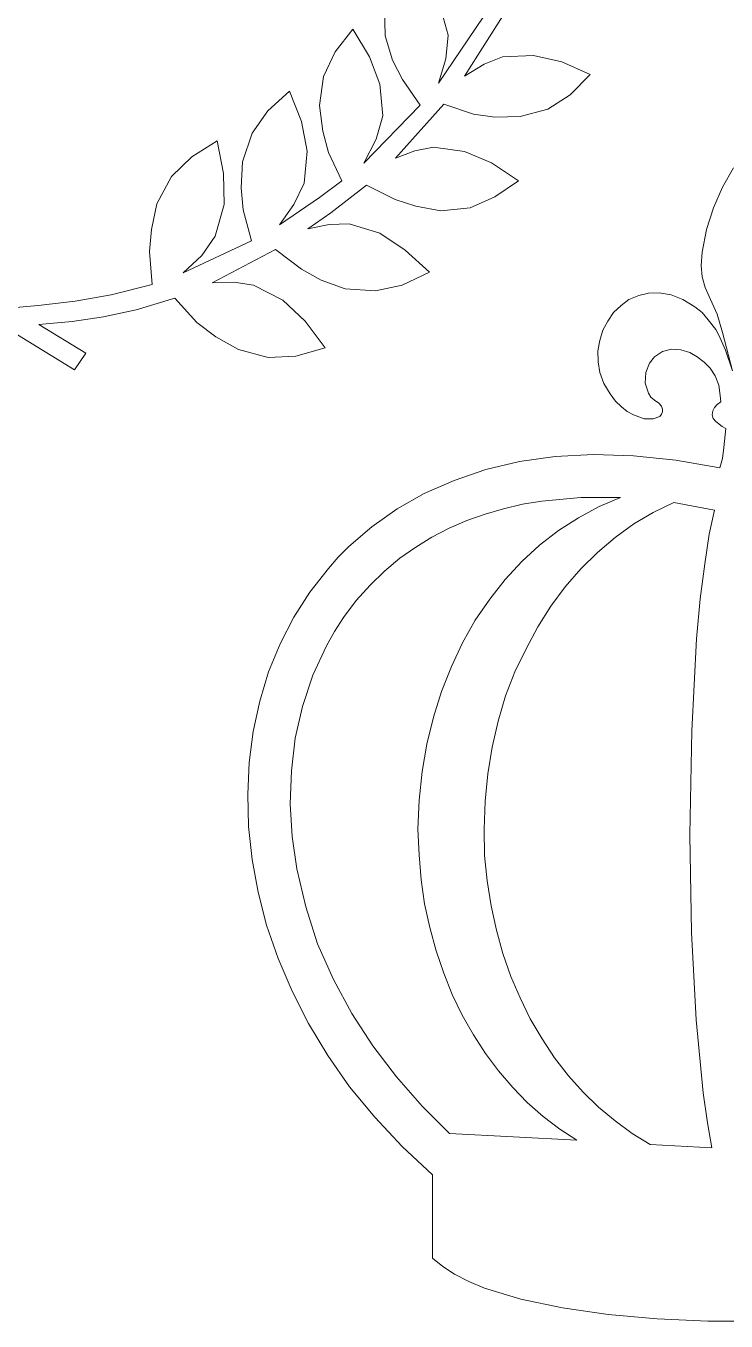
# Model space of a CAD drawing. Header units: inches. Extents: x -3.38 to 2.4, y -4.28 to 3.37.
# Drawn here: x -1.411 to -0.663, y -4.283 to -2.9 of the extents above; entities that cross this region are included whole.
import ezdxf

# ---------------------------------------------------------------- set-up
doc = ezdxf.new("R2010")
doc.units = ezdxf.units.IN
doc.header["$MEASUREMENT"] = 0
doc.layers.add('Katman 1', color=7, linetype='Continuous')

msp = doc.modelspace()

# ---------------------------------------------------------------- linework, layer by layer
at = {"layer": 'Katman 1', "color": 250, "lineweight": 9}
for points in [[(-1.0271, -2.9103), (-1.0271, -2.9103), (-1.0277, -2.8799), (-1.0277, -2.8799)], [(-0.97, -2.961), (-0.97, -2.961), (-0.9224, -2.8903), (-0.9224, -2.8903)], [(-0.9686, -2.8777), (-0.9686, -2.8777), (-0.9597, -2.9096), (-0.9597, -2.9096)], [(-0.8988, -2.8851), (-0.8988, -2.8851), (-0.9422, -2.9534), (-0.9422, -2.9534)], [(-1.0804, -2.9274), (-1.0804, -2.9274), (-1.0615, -2.9033), (-1.0615, -2.9033)], [(-1.0615, -2.9033), (-1.0615, -2.9033), (-1.0437, -2.9327), (-1.0437, -2.9327)], [(-1.0191, -2.9365), (-1.0191, -2.9365), (-1.0271, -2.9103), (-1.0271, -2.9103)], [(-0.9597, -2.9096), (-0.9597, -2.9096), (-0.9622, -2.9351), (-0.9622, -2.9351)], [(-1.0929, -2.9537), (-1.0929, -2.9537), (-1.0804, -2.9274), (-1.0804, -2.9274)], [(-1.0437, -2.9327), (-1.0437, -2.9327), (-1.0329, -2.9621), (-1.0329, -2.9621)], [(-0.9215, -2.9407), (-0.9215, -2.9407), (-0.9017, -2.9327), (-0.9017, -2.9327)], [(-0.9017, -2.9327), (-0.9017, -2.9327), (-0.8686, -2.9313), (-0.8686, -2.9313)], [(-0.8686, -2.9313), (-0.8686, -2.9313), (-0.8384, -2.9383), (-0.8384, -2.9383)], [(-1.0086, -2.9572), (-1.0086, -2.9572), (-1.0191, -2.9365), (-1.0191, -2.9365)], [(-0.9622, -2.9351), (-0.9622, -2.9351), (-0.97, -2.961), (-0.97, -2.961)], [(-0.9422, -2.9534), (-0.9422, -2.9534), (-0.9215, -2.9407), (-0.9215, -2.9407)], [(-0.8384, -2.9383), (-0.8384, -2.9383), (-0.8079, -2.9516), (-0.8079, -2.9516)], [(-1.0971, -2.9848), (-1.0971, -2.9848), (-1.0929, -2.9537), (-1.0929, -2.9537)], [(-0.9897, -2.9845), (-0.9897, -2.9845), (-1.0086, -2.9572), (-1.0086, -2.9572)], [(-0.8079, -2.9516), (-0.8079, -2.9516), (-0.8293, -2.9733), (-0.8293, -2.9733)], [(-1.1524, -2.9904), (-1.1524, -2.9904), (-1.1293, -2.9694), (-1.1293, -2.9694)], [(-1.1293, -2.9694), (-1.1293, -2.9694), (-1.1166, -3.002), (-1.1166, -3.002)], [(-1.0329, -2.9621), (-1.0329, -2.9621), (-1.0297, -2.9957), (-1.0297, -2.9957)], [(-0.8293, -2.9733), (-0.8293, -2.9733), (-0.8533, -2.9887), (-0.8533, -2.9887)], [(-1.0937, -3.0121), (-1.0937, -3.0121), (-1.0971, -2.9848), (-1.0971, -2.9848)], [(-1.05, -3.0464), (-1.05, -3.0464), (-0.9897, -2.9845), (-0.9897, -2.9845)], [(-0.9644, -2.9834), (-0.9644, -2.9834), (-1.016, -3.0412), (-1.016, -3.0412)], [(-0.9328, -2.9939), (-0.9328, -2.9939), (-0.9644, -2.9834), (-0.9644, -2.9834)], [(-1.1693, -3.0142), (-1.1693, -3.0142), (-1.1524, -2.9904), (-1.1524, -2.9904)], [(-1.1166, -3.002), (-1.1166, -3.002), (-1.1106, -3.0335), (-1.1106, -3.0335)], [(-1.0297, -2.9957), (-1.0297, -2.9957), (-1.0369, -3.0209), (-1.0369, -3.0209)], [(-0.91, -2.9971), (-0.91, -2.9971), (-0.9328, -2.9939), (-0.9328, -2.9939)], [(-0.8828, -2.9967), (-0.8828, -2.9967), (-0.91, -2.9971), (-0.91, -2.9971)], [(-0.8533, -2.9887), (-0.8533, -2.9887), (-0.8828, -2.9967), (-0.8828, -2.9967)], [(-1.1797, -3.045), (-1.1797, -3.045), (-1.1693, -3.0142), (-1.1693, -3.0142)], [(-1.0875, -3.0349), (-1.0875, -3.0349), (-1.0937, -3.0121), (-1.0937, -3.0121)], [(-1.2337, -3.0398), (-1.2337, -3.0398), (-1.2066, -3.0226), (-1.2066, -3.0226)], [(-1.2066, -3.0226), (-1.2066, -3.0226), (-1.2, -3.0576), (-1.2, -3.0576)], [(-1.0369, -3.0209), (-1.0369, -3.0209), (-1.05, -3.0464), (-1.05, -3.0464)], [(-0.9953, -3.0331), (-0.9953, -3.0331), (-0.9755, -3.0293), (-0.9755, -3.0293)], [(-0.9755, -3.0293), (-0.9755, -3.0293), (-0.9422, -3.0339), (-0.9422, -3.0339)], [(-1.2555, -3.0608), (-1.2555, -3.0608), (-1.2337, -3.0398), (-1.2337, -3.0398)], [(-1.1106, -3.0335), (-1.1106, -3.0335), (-1.1137, -3.0678), (-1.1137, -3.0678)], [(-1.0733, -3.0653), (-1.0733, -3.0653), (-1.0875, -3.0349), (-1.0875, -3.0349)], [(-1.016, -3.0412), (-1.016, -3.0412), (-0.9953, -3.0331), (-0.9953, -3.0331)], [(-0.9422, -3.0339), (-0.9422, -3.0339), (-0.9135, -3.0461), (-0.9135, -3.0461)], [(-1.1809, -3.0727), (-1.1809, -3.0727), (-1.1797, -3.045), (-1.1797, -3.045)], [(-0.9135, -3.0461), (-0.9135, -3.0461), (-0.8848, -3.0653), (-0.8848, -3.0653)], [(-0.6666, -3.072), (-0.6666, -3.072), (-0.6551, -3.0513), (-0.6551, -3.0513)], [(-1.2709, -3.0898), (-1.2709, -3.0898), (-1.2555, -3.0608), (-1.2555, -3.0608)], [(-1.2, -3.0576), (-1.2, -3.0576), (-1.1993, -3.0905), (-1.1993, -3.0905)], [(-1.1137, -3.0678), (-1.1137, -3.0678), (-1.1246, -3.0905), (-1.1246, -3.0905)], [(-1.0971, -3.0832), (-1.0971, -3.0832), (-1.0733, -3.0653), (-1.0733, -3.0653)], [(-1.0471, -3.0699), (-1.0471, -3.0699), (-1.0851, -3.0996), (-1.0851, -3.0996)], [(-1.0166, -3.0853), (-1.0166, -3.0853), (-1.0471, -3.0699), (-1.0471, -3.0699)], [(-0.8848, -3.0653), (-0.8848, -3.0653), (-0.91, -3.0825), (-0.91, -3.0825)], [(-1.1789, -3.0961), (-1.1789, -3.0961), (-1.1809, -3.0727), (-1.1809, -3.0727)], [(-1.14, -3.1122), (-1.14, -3.1122), (-1.0971, -3.0832), (-1.0971, -3.0832)], [(-0.91, -3.0825), (-0.91, -3.0825), (-0.9362, -3.094), (-0.9362, -3.094)], [(-0.6764, -3.094), (-0.6764, -3.094), (-0.6666, -3.072), (-0.6666, -3.072)], [(-1.2766, -3.1171), (-1.2766, -3.1171), (-1.2709, -3.0898), (-1.2709, -3.0898)], [(-1.1993, -3.0905), (-1.1993, -3.0905), (-1.2086, -3.1245), (-1.2086, -3.1245)], [(-1.17, -3.1294), (-1.17, -3.1294), (-1.1789, -3.0961), (-1.1789, -3.0961)], [(-1.1246, -3.0905), (-1.1246, -3.0905), (-1.14, -3.1122), (-1.14, -3.1122)], [(-0.9944, -3.0923), (-0.9944, -3.0923), (-1.0166, -3.0853), (-1.0166, -3.0853)], [(-0.9677, -3.0972), (-0.9677, -3.0972), (-0.9944, -3.0923), (-0.9944, -3.0923)], [(-0.9362, -3.094), (-0.9362, -3.094), (-0.9677, -3.0972), (-0.9677, -3.0972)], [(-0.6837, -3.1171), (-0.6837, -3.1171), (-0.6764, -3.094), (-0.6764, -3.094)], [(-1.0851, -3.0996), (-1.0851, -3.0996), (-1.1097, -3.1164), (-1.1097, -3.1164)], [(-1.1097, -3.1164), (-1.1097, -3.1164), (-1.0869, -3.1119), (-1.0869, -3.1119)], [(-1.0869, -3.1119), (-1.0869, -3.1119), (-1.0655, -3.1112), (-1.0655, -3.1112)], [(-1.0655, -3.1112), (-1.0655, -3.1112), (-1.0329, -3.1213), (-1.0329, -3.1213)], [(-1.2789, -3.1409), (-1.2789, -3.1409), (-1.2766, -3.1171), (-1.2766, -3.1171)], [(-1.2086, -3.1245), (-1.2086, -3.1245), (-1.2231, -3.1451), (-1.2231, -3.1451)], [(-1.0329, -3.1213), (-1.0329, -3.1213), (-1.0057, -3.1392), (-1.0057, -3.1392)], [(-0.6884, -3.1413), (-0.6884, -3.1413), (-0.6837, -3.1171), (-0.6837, -3.1171)], [(-1.2429, -3.1636), (-1.2429, -3.1636), (-1.17, -3.1294), (-1.17, -3.1294)], [(-1.1444, -3.1388), (-1.1444, -3.1388), (-1.212, -3.1742), (-1.212, -3.1742)], [(-1.1166, -3.1598), (-1.1166, -3.1598), (-1.1444, -3.1388), (-1.1444, -3.1388)], [(-1.0057, -3.1392), (-1.0057, -3.1392), (-0.9797, -3.163), (-0.9797, -3.163)], [(-1.2762, -3.1759), (-1.2762, -3.1759), (-1.2789, -3.1409), (-1.2789, -3.1409)], [(-1.2231, -3.1451), (-1.2231, -3.1451), (-1.2429, -3.1636), (-1.2429, -3.1636)], [(-0.6893, -3.1556), (-0.6893, -3.1556), (-0.6884, -3.1413), (-0.6884, -3.1413)], [(-1.0955, -3.1714), (-1.0955, -3.1714), (-1.1166, -3.1598), (-1.1166, -3.1598)], [(-0.9797, -3.163), (-0.9797, -3.163), (-1.0088, -3.1766), (-1.0088, -3.1766)], [(-0.6884, -3.1679), (-0.6884, -3.1679), (-0.6893, -3.1556), (-0.6893, -3.1556)], [(-0.6853, -3.1791), (-0.6853, -3.1791), (-0.6884, -3.1679), (-0.6884, -3.1679)], [(-1.3198, -3.1871), (-1.3198, -3.1871), (-1.2762, -3.1759), (-1.2762, -3.1759)], [(-1.212, -3.1742), (-1.212, -3.1742), (-1.1889, -3.1735), (-1.1889, -3.1735)], [(-1.1889, -3.1735), (-1.1889, -3.1735), (-1.1677, -3.1766), (-1.1677, -3.1766)], [(-1.1677, -3.1766), (-1.1677, -3.1766), (-1.1366, -3.1927), (-1.1366, -3.1927)], [(-1.0697, -3.1808), (-1.0697, -3.1808), (-1.0955, -3.1714), (-1.0955, -3.1714)], [(-1.0375, -3.1829), (-1.0375, -3.1829), (-1.0697, -3.1808), (-1.0697, -3.1808)], [(-1.0088, -3.1766), (-1.0088, -3.1766), (-1.0375, -3.1829), (-1.0375, -3.1829)], [(-0.6795, -3.192), (-0.6795, -3.192), (-0.6853, -3.1791), (-0.6853, -3.1791)], [(-1.3978, -3.1983), (-1.3978, -3.1983), (-1.3584, -3.1938), (-1.3584, -3.1938)], [(-1.3584, -3.1938), (-1.3584, -3.1938), (-1.3198, -3.1871), (-1.3198, -3.1871)], [(-1.252, -3.1906), (-1.252, -3.1906), (-1.2933, -3.2029), (-1.2933, -3.2029)], [(-1.2282, -3.2165), (-1.2282, -3.2165), (-1.252, -3.1906), (-1.252, -3.1906)], [(-1.1366, -3.1927), (-1.1366, -3.1927), (-1.1126, -3.2151), (-1.1126, -3.2151)], [(-0.7751, -3.1983), (-0.7751, -3.1983), (-0.7666, -3.192), (-0.7666, -3.192)], [(-0.7666, -3.192), (-0.7666, -3.192), (-0.7559, -3.1878), (-0.7559, -3.1878)], [(-0.7559, -3.1878), (-0.7559, -3.1878), (-0.7459, -3.1854), (-0.7459, -3.1854)], [(-0.7459, -3.1854), (-0.7459, -3.1854), (-0.7342, -3.185), (-0.7342, -3.185)], [(-0.7342, -3.185), (-0.7342, -3.185), (-0.7217, -3.1871), (-0.7217, -3.1871)], [(-0.7217, -3.1871), (-0.7217, -3.1871), (-0.7091, -3.192), (-0.7091, -3.192)], [(-0.7091, -3.192), (-0.7091, -3.192), (-0.6964, -3.1997), (-0.6964, -3.1997)], [(-0.6724, -3.2078), (-0.6724, -3.2078), (-0.6795, -3.192), (-0.6795, -3.192)], [(-1.4424, -3.2022), (-1.4424, -3.2022), (-1.3978, -3.1983), (-1.3978, -3.1983)], [(-1.2933, -3.2029), (-1.2933, -3.2029), (-1.3282, -3.2106), (-1.3282, -3.2106)], [(-0.7893, -3.2151), (-0.7893, -3.2151), (-0.7833, -3.206), (-0.7833, -3.206)], [(-0.7833, -3.206), (-0.7833, -3.206), (-0.7751, -3.1983), (-0.7751, -3.1983)], [(-0.6964, -3.1997), (-0.6964, -3.1997), (-0.6884, -3.206), (-0.6884, -3.206)], [(-0.6884, -3.206), (-0.6884, -3.206), (-0.6819, -3.2137), (-0.6819, -3.2137)], [(-0.6666, -3.2274), (-0.6666, -3.2274), (-0.6724, -3.2078), (-0.6724, -3.2078)], [(-1.3591, -3.2672), (-1.3591, -3.2672), (-1.4338, -3.2211), (-1.4338, -3.2211)], [(-1.3615, -3.2155), (-1.3615, -3.2155), (-1.3971, -3.2186), (-1.3971, -3.2186)], [(-1.3971, -3.2186), (-1.3971, -3.2186), (-1.3471, -3.2494), (-1.3471, -3.2494)], [(-1.3282, -3.2106), (-1.3282, -3.2106), (-1.3615, -3.2155), (-1.3615, -3.2155)], [(-1.2082, -3.2319), (-1.2082, -3.2319), (-1.2282, -3.2165), (-1.2282, -3.2165)], [(-1.1126, -3.2151), (-1.1126, -3.2151), (-1.0913, -3.2438), (-1.0913, -3.2438)], [(-0.7946, -3.2249), (-0.7946, -3.2249), (-0.7893, -3.2151), (-0.7893, -3.2151)], [(-0.6819, -3.2137), (-0.6819, -3.2137), (-0.6739, -3.2242), (-0.6739, -3.2242)], [(-1.1837, -3.2456), (-1.1837, -3.2456), (-1.2082, -3.2319), (-1.2082, -3.2319)], [(-0.7999, -3.2469), (-0.7999, -3.2469), (-0.7977, -3.2358), (-0.7977, -3.2358)], [(-0.7977, -3.2358), (-0.7977, -3.2358), (-0.7946, -3.2249), (-0.7946, -3.2249)], [(-0.6739, -3.2242), (-0.6739, -3.2242), (-0.6706, -3.2302), (-0.6706, -3.2302)], [(-0.6706, -3.2302), (-0.6706, -3.2302), (-0.6635, -3.2463), (-0.6635, -3.2463)], [(-0.6559, -3.2683), (-0.6559, -3.2683), (-0.6666, -3.2274), (-0.6666, -3.2274)], [(-1.3471, -3.2494), (-1.3471, -3.2494), (-1.3591, -3.2672), (-1.3591, -3.2672)], [(-1.152, -3.254), (-1.152, -3.254), (-1.1837, -3.2456), (-1.1837, -3.2456)], [(-1.0913, -3.2438), (-1.0913, -3.2438), (-1.1224, -3.2526), (-1.1224, -3.2526)], [(-0.7995, -3.2585), (-0.7995, -3.2585), (-0.7999, -3.2469), (-0.7999, -3.2469)], [(-0.7308, -3.2477), (-0.7308, -3.2477), (-0.7393, -3.2533), (-0.7393, -3.2533)], [(-0.7211, -3.2452), (-0.7211, -3.2452), (-0.7308, -3.2477), (-0.7308, -3.2477)], [(-0.7113, -3.2459), (-0.7113, -3.2459), (-0.7211, -3.2452), (-0.7211, -3.2452)], [(-0.7017, -3.2487), (-0.7017, -3.2487), (-0.7113, -3.2459), (-0.7113, -3.2459)], [(-0.6937, -3.2533), (-0.6937, -3.2533), (-0.7017, -3.2487), (-0.7017, -3.2487)], [(-0.6635, -3.2463), (-0.6635, -3.2463), (-0.6559, -3.2683), (-0.6559, -3.2683)], [(-1.1224, -3.2526), (-1.1224, -3.2526), (-1.152, -3.254), (-1.152, -3.254)], [(-0.7977, -3.2701), (-0.7977, -3.2701), (-0.7995, -3.2585), (-0.7995, -3.2585)], [(-0.7448, -3.2599), (-0.7448, -3.2599), (-0.7486, -3.2701), (-0.7486, -3.2701)], [(-0.7393, -3.2533), (-0.7393, -3.2533), (-0.7448, -3.2599), (-0.7448, -3.2599)], [(-0.6862, -3.2589), (-0.6862, -3.2589), (-0.6937, -3.2533), (-0.6937, -3.2533)], [(-0.6797, -3.2652), (-0.6797, -3.2652), (-0.6862, -3.2589), (-0.6862, -3.2589)], [(-0.7933, -3.2816), (-0.7933, -3.2816), (-0.7977, -3.2701), (-0.7977, -3.2701)], [(-0.7486, -3.2701), (-0.7486, -3.2701), (-0.7493, -3.2813), (-0.7493, -3.2813)], [(-0.6746, -3.2735), (-0.6746, -3.2735), (-0.6797, -3.2652), (-0.6797, -3.2652)], [(-0.6706, -3.2834), (-0.6706, -3.2834), (-0.6746, -3.2735), (-0.6746, -3.2735)], [(-0.7868, -3.2928), (-0.7868, -3.2928), (-0.7933, -3.2816), (-0.7933, -3.2816)], [(-0.7493, -3.2813), (-0.7493, -3.2813), (-0.7459, -3.2921), (-0.7459, -3.2921)], [(-0.7459, -3.2921), (-0.7459, -3.2921), (-0.7431, -3.2963), (-0.7431, -3.2963)], [(-0.6691, -3.2945), (-0.6691, -3.2945), (-0.6706, -3.2834), (-0.6706, -3.2834)], [(-0.7811, -3.3005), (-0.7811, -3.3005), (-0.7868, -3.2928), (-0.7868, -3.2928)], [(-0.7746, -3.3068), (-0.7746, -3.3068), (-0.7811, -3.3005), (-0.7811, -3.3005)], [(-0.7431, -3.2963), (-0.7431, -3.2963), (-0.7393, -3.2994), (-0.7393, -3.2994)], [(-0.7393, -3.2994), (-0.7393, -3.2994), (-0.7348, -3.3026), (-0.7348, -3.3026)], [(-0.7348, -3.3026), (-0.7348, -3.3026), (-0.7319, -3.3061), (-0.7319, -3.3061)], [(-0.7319, -3.3061), (-0.7319, -3.3061), (-0.7308, -3.3093), (-0.7308, -3.3093)], [(-0.6753, -3.3075), (-0.6753, -3.3075), (-0.6724, -3.3043), (-0.6724, -3.3043)], [(-0.6724, -3.3043), (-0.6724, -3.3043), (-0.6686, -3.3015), (-0.6686, -3.3015)], [(-0.6686, -3.3015), (-0.6686, -3.3015), (-0.6691, -3.2945), (-0.6691, -3.2945)], [(-0.7684, -3.3117), (-0.7684, -3.3117), (-0.7746, -3.3068), (-0.7746, -3.3068)], [(-0.7619, -3.3152), (-0.7619, -3.3152), (-0.7684, -3.3117), (-0.7684, -3.3117)], [(-0.7504, -3.3194), (-0.7504, -3.3194), (-0.7619, -3.3152), (-0.7619, -3.3152)], [(-0.7406, -3.3194), (-0.7406, -3.3194), (-0.7504, -3.3194), (-0.7504, -3.3194)], [(-0.7337, -3.3169), (-0.7337, -3.3169), (-0.7406, -3.3194), (-0.7406, -3.3194)], [(-0.7317, -3.3145), (-0.7317, -3.3145), (-0.7337, -3.3169), (-0.7337, -3.3169)], [(-0.7308, -3.312), (-0.7308, -3.312), (-0.7317, -3.3145), (-0.7317, -3.3145)], [(-0.7308, -3.3093), (-0.7308, -3.3093), (-0.7308, -3.312), (-0.7308, -3.312)], [(-0.6777, -3.3152), (-0.6777, -3.3152), (-0.6771, -3.311), (-0.6771, -3.311)], [(-0.6766, -3.319), (-0.6766, -3.319), (-0.6777, -3.3152), (-0.6777, -3.3152)], [(-0.6771, -3.311), (-0.6771, -3.311), (-0.6753, -3.3075), (-0.6753, -3.3075)], [(-0.6739, -3.3225), (-0.6739, -3.3225), (-0.6766, -3.319), (-0.6766, -3.319)], [(-0.6671, -3.3278), (-0.6671, -3.3278), (-0.6739, -3.3225), (-0.6739, -3.3225)], [(-0.663, -3.3299), (-0.663, -3.3299), (-0.6671, -3.3278), (-0.6671, -3.3278)], [(-0.6651, -3.3502), (-0.6651, -3.3502), (-0.663, -3.3299), (-0.663, -3.3299)], [(-0.8835, -3.3652), (-0.8835, -3.3652), (-0.8453, -3.3596), (-0.8453, -3.3596)], [(-0.8453, -3.3596), (-0.8453, -3.3596), (-0.8044, -3.3576), (-0.8044, -3.3576)], [(-0.8044, -3.3576), (-0.8044, -3.3576), (-0.7619, -3.3589), (-0.7619, -3.3589)], [(-0.7619, -3.3589), (-0.7619, -3.3589), (-0.7166, -3.3635), (-0.7166, -3.3635)], [(-0.6695, -3.3719), (-0.6695, -3.3719), (-0.6666, -3.3618), (-0.6666, -3.3618)], [(-0.6666, -3.3618), (-0.6666, -3.3618), (-0.6651, -3.3502), (-0.6651, -3.3502)], [(-0.9535, -3.3852), (-0.9535, -3.3852), (-0.9195, -3.3736), (-0.9195, -3.3736)], [(-0.9195, -3.3736), (-0.9195, -3.3736), (-0.8835, -3.3652), (-0.8835, -3.3652)], [(-0.7166, -3.3635), (-0.7166, -3.3635), (-0.6695, -3.3719), (-0.6695, -3.3719)], [(-0.9853, -3.3992), (-0.9853, -3.3992), (-0.9535, -3.3852), (-0.9535, -3.3852)], [(-1.0144, -3.4157), (-1.0144, -3.4157), (-0.9853, -3.3992), (-0.9853, -3.3992)], [(-1.0415, -3.4349), (-1.0415, -3.4349), (-1.0144, -3.4157), (-1.0144, -3.4157)], [(-0.9008, -3.4157), (-0.9008, -3.4157), (-0.9202, -3.4212), (-0.9202, -3.4212)], [(-0.8804, -3.4108), (-0.8804, -3.4108), (-0.9008, -3.4157), (-0.9008, -3.4157)], [(-0.8597, -3.4076), (-0.8597, -3.4076), (-0.8804, -3.4108), (-0.8804, -3.4108)], [(-0.8182, -3.4037), (-0.8182, -3.4037), (-0.8597, -3.4076), (-0.8597, -3.4076)], [(-0.8206, -3.4251), (-0.8206, -3.4251), (-0.7986, -3.4132), (-0.7986, -3.4132)], [(-0.7755, -3.4037), (-0.7755, -3.4037), (-0.8182, -3.4037), (-0.8182, -3.4037)], [(-0.7986, -3.4132), (-0.7986, -3.4132), (-0.7755, -3.4037), (-0.7755, -3.4037)], [(-0.7186, -3.409), (-0.7186, -3.409), (-0.7406, -3.4195), (-0.7406, -3.4195)], [(-0.6753, -3.417), (-0.6753, -3.417), (-0.7186, -3.409), (-0.7186, -3.409)], [(-0.6811, -3.4426), (-0.6811, -3.4426), (-0.6753, -3.417), (-0.6753, -3.417)], [(-0.94, -3.4282), (-0.94, -3.4282), (-0.9588, -3.4363), (-0.9588, -3.4363)], [(-0.9202, -3.4212), (-0.9202, -3.4212), (-0.94, -3.4282), (-0.94, -3.4282)], [(-0.8419, -3.4388), (-0.8419, -3.4388), (-0.8206, -3.4251), (-0.8206, -3.4251)], [(-0.7406, -3.4195), (-0.7406, -3.4195), (-0.7613, -3.4317), (-0.7613, -3.4317)], [(-1.066, -3.4559), (-1.066, -3.4559), (-1.0415, -3.4349), (-1.0415, -3.4349)], [(-0.9588, -3.4363), (-0.9588, -3.4363), (-0.9771, -3.4458), (-0.9771, -3.4458)], [(-0.8622, -3.4545), (-0.8622, -3.4545), (-0.8419, -3.4388), (-0.8419, -3.4388)], [(-0.7613, -3.4317), (-0.7613, -3.4317), (-0.7813, -3.4461), (-0.7813, -3.4461)], [(-0.6857, -3.4744), (-0.6857, -3.4744), (-0.6811, -3.4426), (-0.6811, -3.4426)], [(-1.0773, -3.4674), (-1.0773, -3.4674), (-1.066, -3.4559), (-1.066, -3.4559)], [(-0.9944, -3.4566), (-0.9944, -3.4566), (-1.0115, -3.4685), (-1.0115, -3.4685)], [(-0.9771, -3.4458), (-0.9771, -3.4458), (-0.9944, -3.4566), (-0.9944, -3.4566)], [(-0.8811, -3.472), (-0.8811, -3.472), (-0.8622, -3.4545), (-0.8622, -3.4545)], [(-0.7813, -3.4461), (-0.7813, -3.4461), (-0.8002, -3.4622), (-0.8002, -3.4622)], [(-1.0877, -3.4793), (-1.0877, -3.4793), (-1.0773, -3.4674), (-1.0773, -3.4674)], [(-1.0115, -3.4685), (-1.0115, -3.4685), (-1.0277, -3.4821), (-1.0277, -3.4821)], [(-0.8988, -3.4912), (-0.8988, -3.4912), (-0.8811, -3.472), (-0.8811, -3.472)], [(-0.8002, -3.4622), (-0.8002, -3.4622), (-0.8182, -3.4797), (-0.8182, -3.4797)], [(-1.1075, -3.5045), (-1.1075, -3.5045), (-1.0877, -3.4793), (-1.0877, -3.4793)], [(-1.0277, -3.4821), (-1.0277, -3.4821), (-1.0431, -3.4972), (-1.0431, -3.4972)], [(-0.8182, -3.4797), (-0.8182, -3.4797), (-0.8348, -3.4989), (-0.8348, -3.4989)], [(-0.6904, -3.5119), (-0.6904, -3.5119), (-0.6857, -3.4744), (-0.6857, -3.4744)], [(-1.0431, -3.4972), (-1.0431, -3.4972), (-1.058, -3.5136), (-1.058, -3.5136)], [(-0.9153, -3.5122), (-0.9153, -3.5122), (-0.8988, -3.4912), (-0.8988, -3.4912)], [(-0.8348, -3.4989), (-0.8348, -3.4989), (-0.8502, -3.5196), (-0.8502, -3.5196)], [(-1.1246, -3.5315), (-1.1246, -3.5315), (-1.1075, -3.5045), (-1.1075, -3.5045)], [(-1.058, -3.5136), (-1.058, -3.5136), (-1.0715, -3.5318), (-1.0715, -3.5318)], [(-0.9308, -3.5346), (-0.9308, -3.5346), (-0.9153, -3.5122), (-0.9153, -3.5122)], [(-0.6944, -3.5546), (-0.6944, -3.5546), (-0.6904, -3.5119), (-0.6904, -3.5119)], [(-0.8502, -3.5196), (-0.8502, -3.5196), (-0.864, -3.5416), (-0.864, -3.5416)], [(-1.1393, -3.5598), (-1.1393, -3.5598), (-1.1246, -3.5315), (-1.1246, -3.5315)], [(-1.0715, -3.5318), (-1.0715, -3.5318), (-1.0811, -3.5465), (-1.0811, -3.5465)], [(-0.9444, -3.5588), (-0.9444, -3.5588), (-0.9308, -3.5346), (-0.9308, -3.5346)], [(-0.864, -3.5416), (-0.864, -3.5416), (-0.8766, -3.5651), (-0.8766, -3.5651)], [(-1.0811, -3.5465), (-1.0811, -3.5465), (-1.0897, -3.5619), (-1.0897, -3.5619)], [(-0.6993, -3.6526), (-0.6993, -3.6526), (-0.6944, -3.5546), (-0.6944, -3.5546)], [(-1.1517, -3.5899), (-1.1517, -3.5899), (-1.1393, -3.5598), (-1.1393, -3.5598)], [(-1.0897, -3.5619), (-1.0897, -3.5619), (-1.1044, -3.5934), (-1.1044, -3.5934)], [(-0.9564, -3.584), (-0.9564, -3.584), (-0.9444, -3.5588), (-0.9444, -3.5588)], [(-0.8766, -3.5651), (-0.8766, -3.5651), (-0.8884, -3.5899), (-0.8884, -3.5899)], [(-1.1611, -3.6211), (-1.1611, -3.6211), (-1.1517, -3.5899), (-1.1517, -3.5899)], [(-1.1044, -3.5934), (-1.1044, -3.5934), (-1.1155, -3.6267), (-1.1155, -3.6267)], [(-0.9668, -3.6106), (-0.9668, -3.6106), (-0.9564, -3.584), (-0.9564, -3.584)], [(-0.8884, -3.5899), (-0.8884, -3.5899), (-0.8984, -3.6155), (-0.8984, -3.6155)], [(-0.9755, -3.6382), (-0.9755, -3.6382), (-0.9668, -3.6106), (-0.9668, -3.6106)], [(-1.1682, -3.6533), (-1.1682, -3.6533), (-1.1611, -3.6211), (-1.1611, -3.6211)], [(-0.8984, -3.6155), (-0.8984, -3.6155), (-0.9064, -3.6424), (-0.9064, -3.6424)], [(-1.1155, -3.6267), (-1.1155, -3.6267), (-1.1233, -3.6606), (-1.1233, -3.6606)], [(-0.9826, -3.6669), (-0.9826, -3.6669), (-0.9755, -3.6382), (-0.9755, -3.6382)], [(-0.9064, -3.6424), (-0.9064, -3.6424), (-0.9128, -3.6701), (-0.9128, -3.6701)], [(-1.1724, -3.6865), (-1.1724, -3.6865), (-1.1682, -3.6533), (-1.1682, -3.6533)], [(-1.1233, -3.6606), (-1.1233, -3.6606), (-1.1273, -3.6956), (-1.1273, -3.6956)], [(-0.7017, -3.7639), (-0.7017, -3.7639), (-0.6993, -3.6526), (-0.6993, -3.6526)], [(-0.9877, -3.6963), (-0.9877, -3.6963), (-0.9826, -3.6669), (-0.9826, -3.6669)], [(-0.9128, -3.6701), (-0.9128, -3.6701), (-0.9175, -3.6988), (-0.9175, -3.6988)], [(-1.174, -3.7205), (-1.174, -3.7205), (-1.1724, -3.6865), (-1.1724, -3.6865)], [(-1.1273, -3.6956), (-1.1273, -3.6956), (-1.1286, -3.7306), (-1.1286, -3.7306)], [(-0.9908, -3.7268), (-0.9908, -3.7268), (-0.9877, -3.6963), (-0.9877, -3.6963)], [(-0.9175, -3.6988), (-0.9175, -3.6988), (-0.9202, -3.7278), (-0.9202, -3.7278)], [(-1.1731, -3.7551), (-1.1731, -3.7551), (-1.174, -3.7205), (-1.174, -3.7205)], [(-1.1286, -3.7306), (-1.1286, -3.7306), (-1.1264, -3.7656), (-1.1264, -3.7656)], [(-0.9922, -3.7579), (-0.9922, -3.7579), (-0.9908, -3.7268), (-0.9908, -3.7268)], [(-0.9202, -3.7278), (-0.9202, -3.7278), (-0.9215, -3.7579), (-0.9215, -3.7579)], [(-1.1693, -3.7901), (-1.1693, -3.7901), (-1.1731, -3.7551), (-1.1731, -3.7551)], [(-0.9908, -3.7852), (-0.9908, -3.7852), (-0.9922, -3.7579), (-0.9922, -3.7579)], [(-0.9215, -3.7579), (-0.9215, -3.7579), (-0.9208, -3.7859), (-0.9208, -3.7859)], [(-1.1264, -3.7656), (-1.1264, -3.7656), (-1.1215, -3.8003), (-1.1215, -3.8003)], [(-0.6999, -3.8682), (-0.6999, -3.8682), (-0.7017, -3.7639), (-0.7017, -3.7639)], [(-1.1629, -3.8251), (-1.1629, -3.8251), (-1.1693, -3.7901), (-1.1693, -3.7901)], [(-0.9888, -3.8118), (-0.9888, -3.8118), (-0.9908, -3.7852), (-0.9908, -3.7852)], [(-0.9208, -3.7859), (-0.9208, -3.7859), (-0.9182, -3.8129), (-0.9182, -3.8129)], [(-1.1215, -3.8003), (-1.1215, -3.8003), (-1.112, -3.8409), (-1.112, -3.8409)], [(-0.9851, -3.8377), (-0.9851, -3.8377), (-0.9888, -3.8118), (-0.9888, -3.8118)], [(-0.9182, -3.8129), (-0.9182, -3.8129), (-0.914, -3.8398), (-0.914, -3.8398)], [(-1.154, -3.8604), (-1.154, -3.8604), (-1.1629, -3.8251), (-1.1629, -3.8251)], [(-1.112, -3.8409), (-1.112, -3.8409), (-1.0993, -3.8804), (-1.0993, -3.8804)], [(-0.9795, -3.8629), (-0.9795, -3.8629), (-0.9851, -3.8377), (-0.9851, -3.8377)], [(-0.914, -3.8398), (-0.914, -3.8398), (-0.9082, -3.8657), (-0.9082, -3.8657)], [(-1.1413, -3.8958), (-1.1413, -3.8958), (-1.154, -3.8604), (-1.154, -3.8604)], [(-0.9726, -3.8878), (-0.9726, -3.8878), (-0.9795, -3.8629), (-0.9795, -3.8629)], [(-0.9082, -3.8657), (-0.9082, -3.8657), (-0.9015, -3.8905), (-0.9015, -3.8905)], [(-0.6948, -3.9613), (-0.6948, -3.9613), (-0.6999, -3.8682), (-0.6999, -3.8682)], [(-1.0993, -3.8804), (-1.0993, -3.8804), (-1.0822, -3.9182), (-1.0822, -3.9182)], [(-1.1266, -3.9308), (-1.1266, -3.9308), (-1.1413, -3.8958), (-1.1413, -3.8958)], [(-0.9646, -3.9115), (-0.9646, -3.9115), (-0.9726, -3.8878), (-0.9726, -3.8878)], [(-0.9015, -3.8905), (-0.9015, -3.8905), (-0.8928, -3.915), (-0.8928, -3.915)], [(-0.9555, -3.9343), (-0.9555, -3.9343), (-0.9646, -3.9115), (-0.9646, -3.9115)], [(-0.8928, -3.915), (-0.8928, -3.915), (-0.8828, -3.9381), (-0.8828, -3.9381)], [(-1.0822, -3.9182), (-1.0822, -3.9182), (-1.0626, -3.9546), (-1.0626, -3.9546)], [(-1.1091, -3.9654), (-1.1091, -3.9654), (-1.1266, -3.9308), (-1.1266, -3.9308)], [(-0.9448, -3.9564), (-0.9448, -3.9564), (-0.9555, -3.9343), (-0.9555, -3.9343)], [(-0.8828, -3.9381), (-0.8828, -3.9381), (-0.8722, -3.9605), (-0.8722, -3.9605)], [(-1.0626, -3.9546), (-1.0626, -3.9546), (-1.0404, -3.9893), (-1.0404, -3.9893)], [(-0.9328, -3.9774), (-0.9328, -3.9774), (-0.9448, -3.9564), (-0.9448, -3.9564)], [(-1.0884, -3.9994), (-1.0884, -3.9994), (-1.1091, -3.9654), (-1.1091, -3.9654)], [(-0.8722, -3.9605), (-0.8722, -3.9605), (-0.8595, -3.9819), (-0.8595, -3.9819)], [(-0.6875, -4.0393), (-0.6875, -4.0393), (-0.6948, -3.9613), (-0.6948, -3.9613)], [(-0.92, -3.9973), (-0.92, -3.9973), (-0.9328, -3.9774), (-0.9328, -3.9774)], [(-0.8595, -3.9819), (-0.8595, -3.9819), (-0.8462, -4.0022), (-0.8462, -4.0022)], [(-1.0404, -3.9893), (-1.0404, -3.9893), (-1.0151, -4.0225), (-1.0151, -4.0225)], [(-0.906, -4.0159), (-0.906, -4.0159), (-0.92, -3.9973), (-0.92, -3.9973)], [(-1.0651, -4.033), (-1.0651, -4.033), (-1.0884, -3.9994), (-1.0884, -3.9994)], [(-0.8462, -4.0022), (-0.8462, -4.0022), (-0.8313, -4.0211), (-0.8313, -4.0211)], [(-1.0151, -4.0225), (-1.0151, -4.0225), (-0.9877, -4.0537), (-0.9877, -4.0537)], [(-0.8908, -4.0337), (-0.8908, -4.0337), (-0.906, -4.0159), (-0.906, -4.0159)], [(-0.8313, -4.0211), (-0.8313, -4.0211), (-0.8155, -4.0386), (-0.8155, -4.0386)], [(-1.0382, -4.0655), (-1.0382, -4.0655), (-1.0651, -4.033), (-1.0651, -4.033)], [(-0.8753, -4.0498), (-0.8753, -4.0498), (-0.8908, -4.0337), (-0.8908, -4.0337)], [(-0.8155, -4.0386), (-0.8155, -4.0386), (-0.7993, -4.0547), (-0.7993, -4.0547)], [(-0.6828, -4.0715), (-0.6828, -4.0715), (-0.6875, -4.0393), (-0.6875, -4.0393)], [(-0.8582, -4.0648), (-0.8582, -4.0648), (-0.8753, -4.0498), (-0.8753, -4.0498)], [(-1.0088, -4.0967), (-1.0088, -4.0967), (-1.0382, -4.0655), (-1.0382, -4.0655)], [(-0.9877, -4.0537), (-0.9877, -4.0537), (-0.9582, -4.0827), (-0.9582, -4.0827)], [(-0.8406, -4.0781), (-0.8406, -4.0781), (-0.8582, -4.0648), (-0.8582, -4.0648)], [(-0.7993, -4.0547), (-0.7993, -4.0547), (-0.7813, -4.0694), (-0.7813, -4.0694)], [(-0.8222, -4.0901), (-0.8222, -4.0901), (-0.8406, -4.0781), (-0.8406, -4.0781)], [(-0.7813, -4.0694), (-0.7813, -4.0694), (-0.7631, -4.0827), (-0.7631, -4.0827)], [(-0.6782, -4.0981), (-0.6782, -4.0981), (-0.6828, -4.0715), (-0.6828, -4.0715)], [(-0.9582, -4.0827), (-0.9582, -4.0827), (-0.8222, -4.0901), (-0.8222, -4.0901)], [(-0.7631, -4.0827), (-0.7631, -4.0827), (-0.7439, -4.0946), (-0.7439, -4.0946)], [(-0.7439, -4.0946), (-0.7439, -4.0946), (-0.6782, -4.0981), (-0.6782, -4.0981)], [(-0.9764, -4.1271), (-0.9764, -4.1271), (-1.0088, -4.0967), (-1.0088, -4.0967)], [(-0.9764, -4.216), (-0.9764, -4.216), (-0.9764, -4.1271), (-0.9764, -4.1271)], [(-0.9655, -4.2251), (-0.9655, -4.2251), (-0.9764, -4.216), (-0.9764, -4.216)], [(-0.9531, -4.2332), (-0.9531, -4.2332), (-0.9655, -4.2251), (-0.9655, -4.2251)], [(-0.9377, -4.2409), (-0.9377, -4.2409), (-0.9531, -4.2332), (-0.9531, -4.2332)], [(-0.9208, -4.2479), (-0.9208, -4.2479), (-0.9377, -4.2409), (-0.9377, -4.2409)], [(-0.8822, -4.2598), (-0.8822, -4.2598), (-0.9208, -4.2479), (-0.9208, -4.2479)], [(-0.8375, -4.2692), (-0.8375, -4.2692), (-0.8822, -4.2598), (-0.8822, -4.2598)], [(-0.7888, -4.2762), (-0.7888, -4.2762), (-0.8375, -4.2692), (-0.8375, -4.2692)], [(-0.7366, -4.2808), (-0.7366, -4.2808), (-0.7888, -4.2762), (-0.7888, -4.2762)], [(-0.6822, -4.2832), (-0.6822, -4.2832), (-0.7366, -4.2808), (-0.7366, -4.2808)], [(-0.6277, -4.2832), (-0.6277, -4.2832), (-0.6822, -4.2832), (-0.6822, -4.2832)]]:
    msp.add_open_spline(points, degree=3, dxfattribs=at)

doc.saveas('drawing.dxf')
